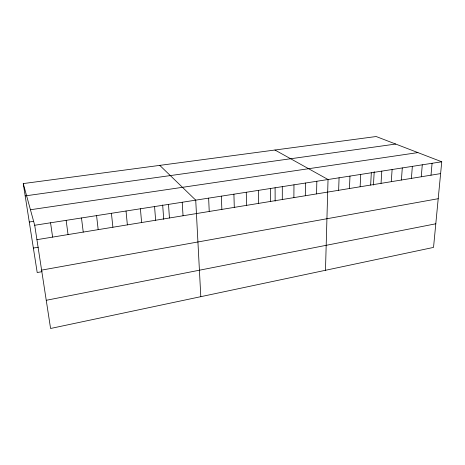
<?xml version="1.0" encoding="UTF-8"?>
<svg xmlns="http://www.w3.org/2000/svg" width="465" height="465" viewBox="0 0 465 465"><rect width="100%" height="100%" fill="white"/><g stroke="black" fill="none" stroke-linecap="round" stroke-linejoin="round"><path stroke-width="0.7" d="M282.296 199.514L282.302 186.645M293.88 197.619L293.973 184.826M305.302 195.748L305.488 183.03M316.566 193.905L316.839 181.263M325.477 270.287L328.034 179.513L274.943 150.021M338.642 190.29L339.078 177.793M349.459 188.523L349.971 176.096M360.125 186.773L360.718 174.416M370.657 185.053L371.32 172.765M373.453 185.076L374.203 171.637M381.044 183.35L381.782 171.132M391.298 181.676L392.105 169.522M401.417 180.019L402.295 167.935M411.409 178.38L412.35 166.365M421.267 176.77L422.278 164.819M431.003 175.177L432.078 163.291M441.75 161.779L433.531 247.409L50.58 328.476L34.706 225.258L23.25 183.582L376.162 136.524L441.75 161.779L34.706 225.258M46.244 300.291L435.798 223.793M41.606 270.119L438.204 198.706M42.048 271.659L37.206 272.531L23.25 183.582M33.364 248.048L38.293 247.223M36.921 239.673L440.617 173.602M29.278 222.003L33.585 221.34M30.44 209.744L417.901 152.596M25.18 195.893L395.709 144.051M159.774 165.377L195.724 200.148L200.81 296.676M50.557 222.781L52.615 237.109M66.146 220.352L68.053 234.581M81.485 217.963L83.241 232.093M96.575 215.609L98.185 229.646M111.42 213.296L112.89 227.24M126.032 211.017L127.364 224.874M140.413 208.773L141.61 222.543M154.566 206.565L155.636 220.247M162.669 204.972L163.721 219.341M168.499 204.391L169.446 217.986M182.216 202.252L183.041 215.76M208.64 198.131L209.238 211.47M221.369 196.149L221.857 209.407M233.907 194.19L234.29 207.373M246.27 192.266L246.549 205.367M258.453 190.365L258.633 203.385M270.461 188.494L270.549 201.438M275.094 187.761L275.146 201.194"/></g></svg>
